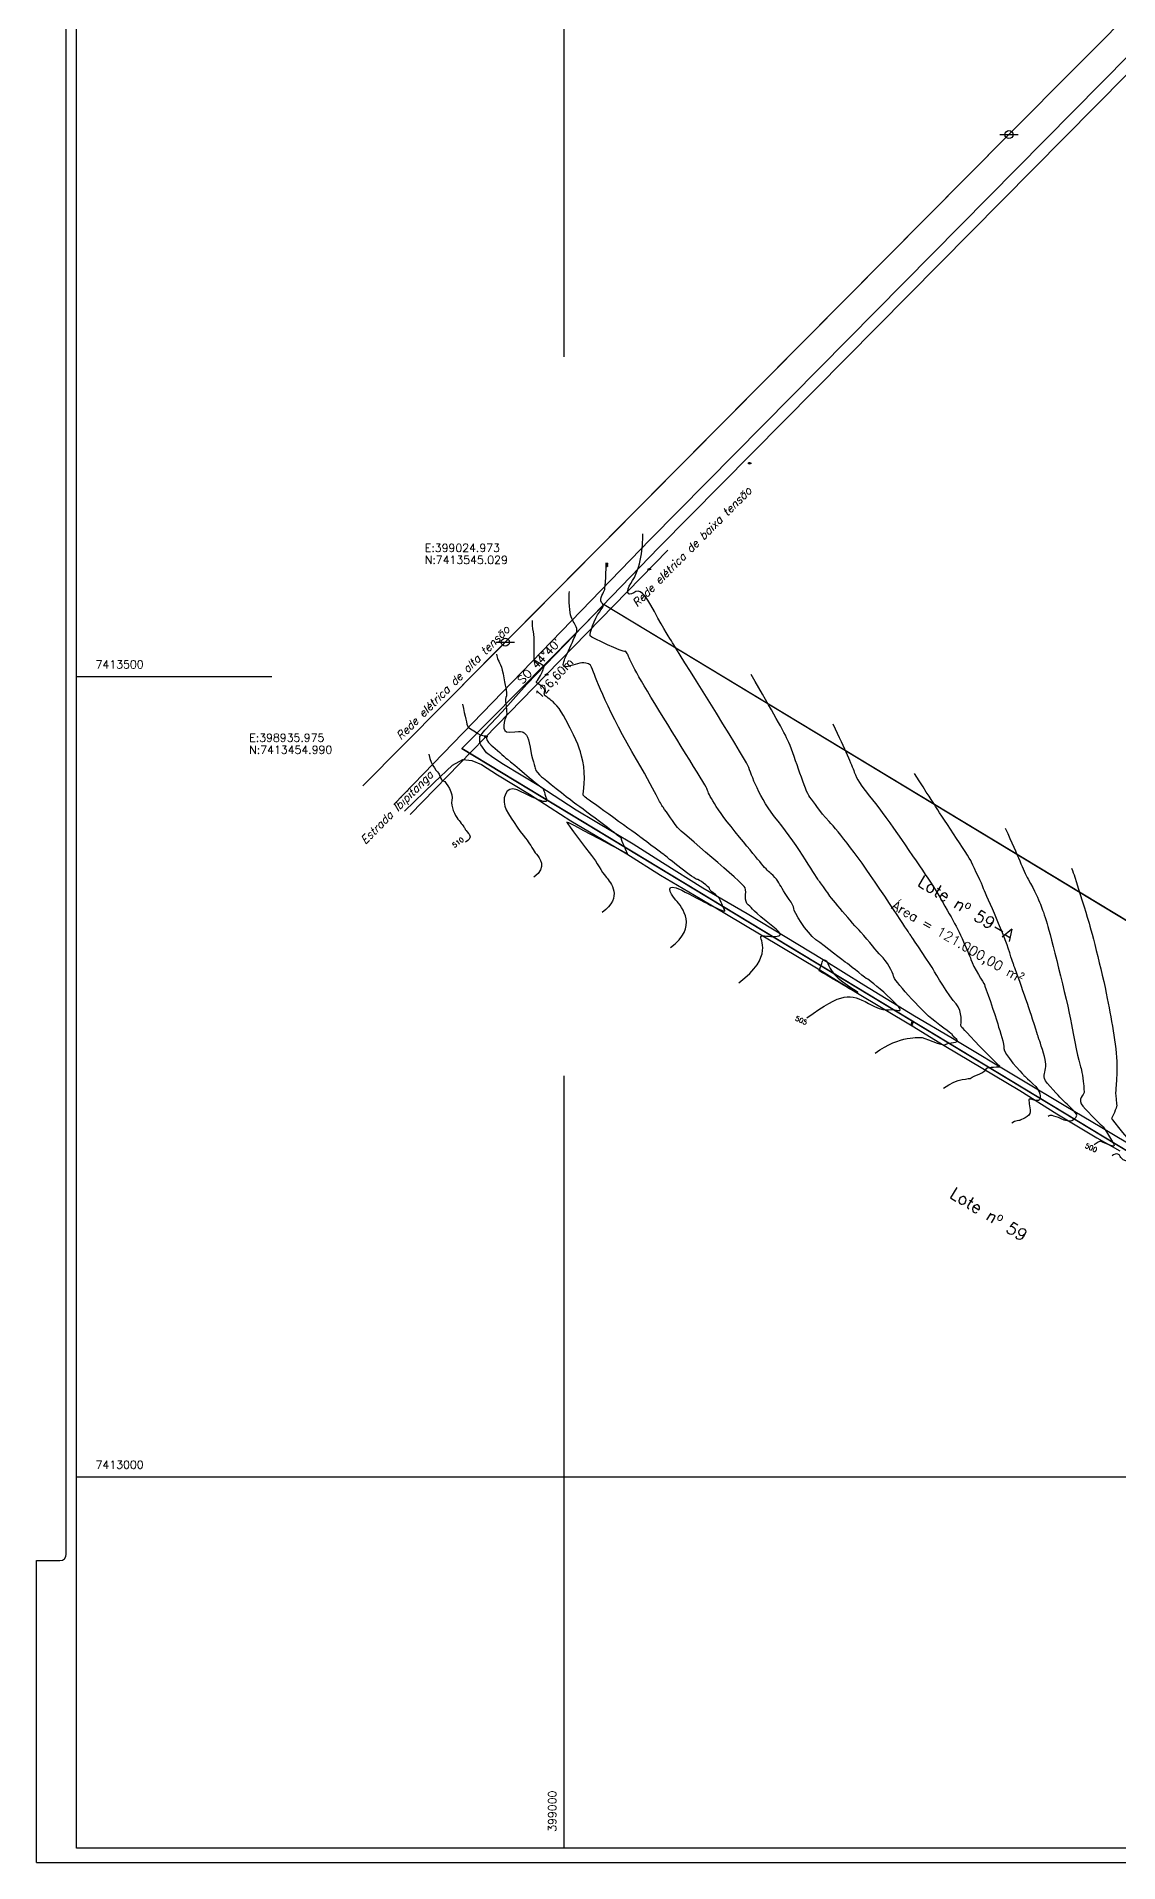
# Model space of a CAD drawing. Header units: millimetres. Extents: x 398670 to 400934, y 7412759 to 7415035.
# Drawn here: x 398670 to 399346, y 7412759 to 7413900 of the extents above; entities that cross this region are included whole.
import ezdxf
from ezdxf.enums import TextEntityAlignment as Align

# ---------------------------------------------------------------- set-up
doc = ezdxf.new("R2010")
doc.units = ezdxf.units.MM
doc.header["$LTSCALE"] = 0.1
for name, color, linetype in [('Curvas_Auxiliares', 42, 'Continuous'), ('Curvas_Mestras', 32, 'Continuous'), ('folha', 7, 'Continuous'), ('Linha estrada', 1, 'Continuous'), ('LINHAAS', 252, 'Continuous'), ('matrícula', 7, 'Continuous'), ('postes', 2, 'Continuous'), ('Rede elétrica', 5, 'Continuous'), ('TEXTO', 7, 'Continuous'), ('área', 2, 'Continuous')]:
    doc.layers.add(name, color=color, linetype=linetype)
doc.styles.add('10mm', font='romans.shx', dxfattribs={"height": 5})
doc.styles.add('2mm', font='romans.shx', dxfattribs={"height": 1})

# ---------------------------------------------------------------- blocks, each defined once
blk = doc.blocks.new('POSTE')
blk.add_lwpolyline([(-1.16, 0), (1.16, 0)])
blk.add_circle((0, 0), 0.5)

msp = doc.modelspace()

# ---------------------------------------------------------------- linework, layer by layer
at = {"ltscale": 0.1}
for q in [(399025, 7413545), (399804.1, 7412929.7)]:
    msp.add_line((398936, 7413455), q, dxfattribs=at)
for points in [[(399025, 7413545, 0, 2.5, 0), (399015.9, 7413549.2, 0, 0, 0), (398972.9, 7413568.8, 0, 0, 0), (398912.9, 7413568.8, 0, 0, 0)], [(398936, 7413455, 0, 2.5, 0), (398926, 7413454.3, 0, 0, 0), (398863.2, 7413450.2, 0, 0, 0), (398803.2, 7413450.2, 0, 0, 0)]]:
    msp.add_lwpolyline(points, format="xyseb", dxfattribs=at)
at = {"layer": 'Curvas_Auxiliares'}
for points, knots in [([(399194.3, 7413264.7), (399210, 7413276.1), (399222.4, 7413274), (399223.5, 7413275), (399237, 7413268.5), (399239.5, 7413271.6), (399247.8, 7413270.7), (399242.9, 7413275.5), (399242.8, 7413275.5), (399242.6, 7413275.8), (399242.7, 7413276), (399242.7, 7413276.4), (399240.9, 7413277.2), (399222.1, 7413291.9), (399205.6, 7413310.9), (399205.8, 7413314.7), (399201.2, 7413322.7), (399195, 7413328.1), (399190.7, 7413334.5), (399180, 7413345.9), (399167.2, 7413360.8), (399162.1, 7413368.6), (399160.2, 7413371), (399158.3, 7413373), (399146.2, 7413394.3), (399121.2, 7413424.7), (399117.3, 7413438.2), (399112.2, 7413450.3), (399069.4, 7413517.9), (399066, 7413524.1), (399062.6, 7413528.7), (399050.1, 7413552.3), (399047.1, 7413555), (399039.7, 7413549.5), (399038.2, 7413553.4), (399044.9, 7413562.8), (399048.8, 7413575.4), (399049.1, 7413584.4), (399049.1, 7413589)], [0, 0, 0, 0, 1, 1, 2, 2, 3, 3, 4, 4, 5, 5, 6, 6, 7, 7, 8, 8, 9, 9, 10, 10, 11, 11, 12, 12, 13, 13, 14, 14, 15, 15, 16, 16, 17, 17, 18, 19, 19, 19, 19]), ([(399109, 7413308.6), (399131.4, 7413324.9), (399121.8, 7413336.2), (399123.9, 7413339), (399143.5, 7413333.9), (399117.3, 7413353.6), (399118, 7413355.1), (399112, 7413359.4), (399114.2, 7413364.8), (399111.8, 7413370.9), (399072.7, 7413403.1), (399069, 7413408.1), (399064, 7413415.2), (399059.5, 7413421.3), (399058.9, 7413424.4), (399025.7, 7413481.8), (399018.5, 7413502), (399016.9, 7413506.7), (399016.4, 7413507.7), (399010.4, 7413509), (399006.6, 7413507.1), (398997.7, 7413505.2), (398999.9, 7413509.2), (399000.5, 7413511.5), (399004.7, 7413519.9), (399006.6, 7413525.4), (399008.9, 7413528.5), (399006.2, 7413533.5), (399005.1, 7413535.1), (399002.9, 7413541.7), (399003.2, 7413550.8), (399003.2, 7413553)], [0, 0, 0, 0, 1, 1, 2, 2, 3, 3, 4, 4, 5, 5, 6, 6, 7, 7, 8, 8, 9, 9, 10, 10, 11, 11, 12, 12, 13, 13, 14, 14, 15, 15, 15, 15]), ([(399066.3, 7413330.6), (399084.1, 7413343.5), (399073.6, 7413355.8), (399065.8, 7413364.8), (399062.4, 7413372), (399084.4, 7413360.7), (399102, 7413351.1), (399098.5, 7413356.8), (399098.3, 7413360.9), (399090.6, 7413366.4), (399090.9, 7413367.2), (399090.5, 7413368.1), (399083.8, 7413373.7), (399082.2, 7413372.6), (399063.5, 7413387.6), (399060.8, 7413389.7), (399047.3, 7413399.8), (399047.3, 7413399.8), (399014.8, 7413423.3), (399012.9, 7413424.6), (399011.6, 7413425.9), (399011.9, 7413426.1), (399013.7, 7413438), (399009.4, 7413456.3), (399009, 7413457.3), (398993.1, 7413488.4), (398986.4, 7413486.1), (398989, 7413494), (398981.5, 7413495.4), (398984, 7413498.2), (398986.6, 7413503.5), (398986.6, 7413503.4), (398987, 7413505), (398987.9, 7413506.7), (398981.4, 7413509.8), (398981.1, 7413510.4), (398981.6, 7413525.6), (398980.1, 7413530.1), (398980.2, 7413534), (398980.2, 7413535)], [0, 0, 0, 0, 1, 1, 2, 2, 3, 3, 4, 4, 5, 5, 6, 6, 7, 7, 8, 8, 9, 9, 10, 10, 11, 11, 12, 12, 13, 13, 14, 14, 15, 15, 16, 16, 17, 17, 18, 18, 19, 19, 19, 19]), ([(398957.7, 7413513.8), (398958, 7413512.4), (398958.2, 7413511.3), (398958.9, 7413509.9), (398961.2, 7413506.3), (398963.4, 7413492), (398964.7, 7413489.5), (398962.5, 7413484.3), (398964.7, 7413478), (398963, 7413473.4), (398959.9, 7413464.6), (398971.5, 7413465.7), (398972.3, 7413465.7), (398975.2, 7413464.9), (398977.6, 7413463.4), (398979.7, 7413448.4), (398982.2, 7413443), (398981.7, 7413441.3), (398984.3, 7413438.6), (398987.4, 7413436), (399002.2, 7413424.2), (399009, 7413419.2), (399035.8, 7413399.6), (399035.3, 7413398.1), (399039.4, 7413389.7), (399039.1, 7413389.2), (399029.7, 7413394.2), (399003.7, 7413408.1), (399001.3, 7413409.4), (399002, 7413408.1), (399013.8, 7413392), (399020.4, 7413384.1), (399023.3, 7413377.9), (399029.1, 7413371.3), (399036.9, 7413362.1), (399023.7, 7413352.5)], [0, 0, 0, 0, 1, 1, 2, 2, 3, 3, 4, 4, 5, 5, 6, 6, 7, 7, 8, 8, 9, 9, 10, 10, 11, 11, 12, 12, 13, 13, 14, 14, 15, 15, 16, 16, 17, 17, 17, 17]), ([(399236.9, 7413242.7), (399246.1, 7413249.4), (399253.3, 7413248.2), (399255.3, 7413250.1), (399263.4, 7413252.8), (399263.9, 7413256.6), (399273, 7413255.6), (399271.4, 7413257.2), (399264.8, 7413263.3), (399248.3, 7413280.9), (399248, 7413281.2), (399248, 7413281.3), (399248, 7413281.5), (399247.7, 7413282.3), (399249.2, 7413290.7), (399240.4, 7413300.1), (399231.8, 7413314.7), (399229.6, 7413318.6), (399217.5, 7413336.8), (399217.1, 7413337.3), (399216.8, 7413337.6), (399183.7, 7413387.6), (399171.6, 7413403), (399159.3, 7413415.9), (399156.4, 7413421), (399150.5, 7413428.3), (399144.3, 7413449.3), (399137.2, 7413466), (399130.4, 7413477.4), (399116.9, 7413501.1)], [0, 0, 0, 0, 1, 1, 2, 2, 3, 3, 4, 4, 5, 5, 6, 6, 7, 7, 8, 8, 9, 9, 10, 10, 11, 11, 12, 12, 13, 13, 13.791478, 13.791478, 13.791478, 13.791478]), ([(398936.5, 7413482.6), (398937.9, 7413475.4), (398939.3, 7413469.5), (398940.1, 7413467.8), (398944.6, 7413465.7), (398947.6, 7413462.8), (398951, 7413463.1), (398951.3, 7413462.4), (398951.5, 7413458.9), (398957, 7413455.1), (398962.9, 7413449.4), (398964.3, 7413448.5), (398979.5, 7413435.8), (398984.3, 7413431.8), (398985.1, 7413431.2), (398987.4, 7413429.5), (398987.1, 7413428.4), (398990.7, 7413418.5), (398977.8, 7413425.8), (398963.2, 7413432.5), (398960.6, 7413422.5), (398966.9, 7413410.7), (398974.6, 7413400.2), (398978.9, 7413395), (398980.7, 7413391), (398984.6, 7413386.7), (398989.6, 7413380.8), (398981, 7413374.5)], [0, 0, 0, 0, 1, 1, 2, 2, 3, 3, 4, 4, 5, 5, 6, 6, 7, 7, 8, 8, 9, 9, 10, 10, 11, 11, 12, 12, 13, 13, 13, 13]), ([(399167.9, 7413470.3), (399175.7, 7413453.8), (399179.4, 7413445.2), (399183.2, 7413434.9), (399183.5, 7413434.5), (399205.3, 7413406.7), (399221.9, 7413381.7), (399235.1, 7413362.3), (399238.4, 7413354.9), (399245, 7413344.5), (399252.6, 7413327.9), (399255.6, 7413318.5), (399262.2, 7413308), (399262.8, 7413307), (399269.5, 7413287.9), (399272.2, 7413277.9), (399275.2, 7413270.2), (399274.1, 7413264.7), (399286.5, 7413251.6), (399286.9, 7413251.1), (399287.3, 7413250.7), (399298.3, 7413240.4), (399297.7, 7413236.9), (399296.1, 7413234), (399290.9, 7413236.4), (399290, 7413235.3), (399291, 7413231.1), (399291.3, 7413225), (399284.9, 7413222.9), (399284.3, 7413222.3), (399282.2, 7413222.7), (399279.6, 7413220.8)], [3.06022, 3.06022, 3.06022, 3.06022, 4, 4, 5, 5, 6, 6, 7, 7, 8, 8, 9, 9, 10, 10, 11, 11, 12, 12, 13, 13, 14, 14, 15, 15, 16, 16, 17, 17, 18, 18, 18, 18]), ([(399302.3, 7413225.2), (399303.7, 7413226.7), (399306.9, 7413225.3), (399317.7, 7413220.8), (399319.9, 7413224.5), (399320.5, 7413227.1), (399313.7, 7413233.2), (399311.5, 7413235.2), (399309, 7413237.9), (399298.3, 7413249.6), (399299.9, 7413250.8), (399301.3, 7413257), (399300.8, 7413260.4), (399296.7, 7413273.4), (399296.3, 7413274.2), (399296.3, 7413274.5), (399296.1, 7413275), (399289.2, 7413296.9), (399281.4, 7413317.9), (399280.6, 7413320.6), (399280.3, 7413321.1), (399274.5, 7413339.5), (399262.5, 7413365.9), (399261.1, 7413370), (399256.4, 7413379.8), (399252.7, 7413388), (399233.8, 7413415.7), (399230.4, 7413421.5), (399227.2, 7413426.1), (399218.8, 7413439.4)], [3.012913, 3.012913, 3.012913, 3.012913, 4, 4, 5, 5, 6, 6, 7, 7, 8, 8, 9, 9, 10, 10, 11, 11, 12, 12, 13, 13, 14, 14, 15, 15, 16, 16, 16.863963, 16.863963, 16.863963, 16.863963]), ([(399317, 7413380.1), (399317.8, 7413378.1), (399318.4, 7413376.5), (399321.6, 7413366.3), (399325.9, 7413352.8), (399329.3, 7413341.5), (399337.2, 7413310.9), (399342.6, 7413280.8), (399346, 7413264.5), (399344.5, 7413239.7), (399344.5, 7413239.4), (399344.5, 7413239.3), (399345.2, 7413232.2), (399345.3, 7413231.3), (399342.3, 7413223.9), (399341.8, 7413223.7), (399355.2, 7413206.6), (399360.1, 7413205.1), (399360, 7413204.6), (399361.5, 7413198.5), (399359.7, 7413194.3), (399346.3, 7413198.6), (399347.7, 7413200.6), (399345.7, 7413201.6), (399344.8, 7413202), (399342.8, 7413200.8), (399342.5, 7413200.6), (399342.3, 7413200.4)], [4.782149, 4.782149, 4.782149, 4.782149, 5, 5, 6, 6, 7, 7, 8, 8, 9, 9, 10, 10, 11, 11, 12, 12, 13, 13, 14, 14, 15, 15, 16, 16, 16.224042, 16.224042, 16.224042, 16.224042]), ([(399159.3, 7413316.1), (399159.3, 7413316.1), (399180.6, 7413303.5), (399183.1, 7413302.1), (399183.3, 7413303.5), (399182.6, 7413303), (399165.6, 7413315.2), (399164.8, 7413321.4), (399163.4, 7413322.6), (399161.8, 7413323.7), (399161.2, 7413321.7), (399159.3, 7413316.1)], [0, 0, 0, 0, 0.5, 1, 1, 2, 2, 3, 3, 4, 5, 5, 5, 5])]:
    msp.add_open_spline(points, degree=3, knots=knots, dxfattribs=at)
at = {"layer": 'Curvas_Mestras'}
for points, knots in [([(399151.6, 7413286.6), (399173.8, 7413302.8), (399178.6, 7413302), (399201.5, 7413289.4), (399201.8, 7413293), (399215.8, 7413289.6), (399189.7, 7413311.5), (399188.8, 7413310.7), (399179.8, 7413318.6), (399174, 7413322.5), (399163.2, 7413331.1), (399151.3, 7413339.9), (399143.2, 7413353.1), (399143.7, 7413356.9), (399138.1, 7413364.2), (399134.2, 7413370.7), (399133.1, 7413373.6), (399125.2, 7413380.1), (399121.8, 7413384.7), (399092, 7413421.1), (399090.2, 7413427.2), (399088, 7413432.6), (399066.5, 7413466.6), (399041.8, 7413507.6), (399039.8, 7413513.2), (399039, 7413515.3), (399037.9, 7413516.4), (399037.5, 7413514.8), (399016.8, 7413524.2), (399015.6, 7413526.5), (399018.9, 7413536.2), (399025, 7413544.2), (399025, 7413544.2), (399021.6, 7413548.3), (399024.9, 7413552.9), (399025.7, 7413555.5), (399026.2, 7413567.6), (399026.2, 7413571)], [0, 0, 0, 0, 1, 1, 2, 2, 3, 3, 4, 4, 5, 5, 6, 6, 7, 7, 8, 8, 9, 9, 10, 10, 11, 11, 12, 12, 13, 13, 14, 14, 15, 15, 16, 16, 17, 17, 18, 18, 18, 18]), ([(398915.4, 7413451.4), (398916.8, 7413443.8), (398921.1, 7413440.2), (398922.7, 7413437.5), (398922.3, 7413435.5), (398926.6, 7413434.2), (398930.8, 7413426.4), (398928.9, 7413418.8), (398931.8, 7413413.3), (398935.4, 7413408.4), (398937.4, 7413406), (398938.2, 7413404.2), (398940, 7413402.1), (398942.4, 7413399.4), (398938.4, 7413396.4)], [0, 0, 0, 0, 1, 1, 2, 2, 3, 3, 4, 4, 5, 5, 6, 7, 7, 7, 7]), ([(399275.6, 7413405.1), (399283.8, 7413387.1), (399286.6, 7413379.5), (399294, 7413365.8), (399296.4, 7413360.8), (399298.6, 7413354.5), (399300.1, 7413351.5), (399303.5, 7413339.2), (399314, 7413298.8), (399319.8, 7413266.4), (399322.4, 7413256.8), (399323.6, 7413253.2), (399324.7, 7413244.7), (399324.7, 7413242), (399324.8, 7413241.2), (399324.8, 7413238.9), (399320.4, 7413235.8), (399327.7, 7413227.1), (399336.2, 7413219), (399336.6, 7413219), (399343.6, 7413208.2), (399343.8, 7413205.5), (399335.1, 7413209.8), (399334.6, 7413209.5), (399332.9, 7413208.7), (399331.1, 7413207.3)], [4.158927, 4.158927, 4.158927, 4.158927, 5, 5, 6, 6, 7, 7, 8, 8, 9, 9, 10, 10, 11, 11, 12, 12, 13, 13, 14, 14, 15, 15, 15.546587, 15.546587, 15.546587, 15.546587]), ([(399217.4, 7413281.6), (399217.4, 7413281.6), (399217.8, 7413281.4), (399217.8, 7413281.5), (399217.6, 7413282.3), (399217.4, 7413281.6)], [0, 0, 0, 0, 0.5, 1, 2, 2, 2, 2])]:
    msp.add_open_spline(points, degree=3, knots=knots, dxfattribs=at)
at = {"layer": 'folha', "color": 1}
for p, q in [((398688.9, 7412951.6), (398688.9, 7415035)), ((398670.3, 7412759), (398670.3, 7412947.6)), ((398670.3, 7412947.6), (398684.9, 7412947.6)), ((398670.3, 7412759), (400933.6, 7412759))]:
    msp.add_line(p, q, dxfattribs=at)
at = {"layer": 'folha', "color": 5}
for p, q in [((398695.3, 7412767.9), (398695.3, 7415025)), ((400923.6, 7412767.9), (398695.3, 7412767.9))]:
    msp.add_line(p, q, dxfattribs=at)
at = {"layer": 'folha', "color": 1}
msp.add_arc((398684.9, 7412951.6), 4, 270, 0, dxfattribs=at)
at = {"layer": 'Linha estrada'}
for p, q in [((399053.6, 7413585.5), (399629, 7414167.6)), ((399059.2, 7413580.5), (399634.3, 7414162.3))]:
    msp.add_line(p, q, dxfattribs=at)
at = {"layer": 'Linha estrada', "ltscale": 0.1}
for p, q in [((399053.6, 7413585.5), (398893.6, 7413419.9)), ((399059.2, 7413580.5), (398976.7, 7413495.1))]:
    msp.add_line(p, q, dxfattribs=at)
for points in [[(399359.2, 7413204), (399335.9, 7413218), (399312.4, 7413231.9), (399286, 7413247.8), (399241.6, 7413274.4), (399218.9, 7413287.7), (399187.1, 7413307.1), (399161.7, 7413323), (399114.3, 7413351.6), (399086.6, 7413367.6), (399061.4, 7413383.5), (399043.1, 7413395.2), (399007.5, 7413416.4), (398984.2, 7413431.6), (398962.1, 7413445), (398955.3, 7413449.4), (398951.4, 7413452.3), (398947.8, 7413457.2), (398947.3, 7413458.4), (398947.3, 7413462.4), (398950.4, 7413466.4), (398961.2, 7413477.9), (398976.7, 7413495.1)], [(398900.2, 7413415.9), (398918.7, 7413433.7), (398930.1, 7413444.6), (398936.7, 7413448.1), (398942.2, 7413447.5), (398948.4, 7413445), (398958.4, 7413438.6), (398978.2, 7413426.5), (399004.2, 7413409.8), (399039.1, 7413389.2), (399060.2, 7413375.8), (399084.9, 7413361.3), (399111.1, 7413345.6), (399159.7, 7413316.7), (399182.3, 7413302.7), (399217.4, 7413281.6), (399237.5, 7413269.5), (399284.6, 7413241.2), (399307.9, 7413226.7), (399332.8, 7413211.7), (399347.2, 7413203.6)]]:
    msp.add_lwpolyline(points, dxfattribs=at)
at = {"layer": 'LINHAAS', "ltscale": 0.1}
for p, q in [((399000, 7413699.6), (399000, 7415025)), ((398695.3, 7413500), (398817.4, 7413500)), ((399000, 7412767.9), (399000, 7413250.5)), ((398695.3, 7413000), (399439, 7413000))]:
    msp.add_line(p, q, dxfattribs=at)
at = {"layer": 'matrícula'}
msp.add_line((399025, 7413545), (399888.2, 7413022.7), dxfattribs=at)
at = {"layer": 'Rede elétrica'}
for p, q in [((399573, 7414136), (399277.9, 7413838.5)), ((399277.9, 7413838.5), (398874.2, 7413431.7)), ((399277.9, 7413838.5), (398962.5, 7413520.7)), ((398963.2, 7413521.4), (398936.5, 7413494.5))]:
    msp.add_line(p, q, dxfattribs=at)
at = {"layer": 'Rede elétrica', "ltscale": 0.1}
msp.add_lwpolyline([(399064.7, 7413578.8), (398989, 7413501.2), (398903.8, 7413413.8)], dxfattribs=at)
at = {"layer": 'área', "ltscale": 0.1}
msp.add_lwpolyline([(399888.2, 7413022.7), (399877.9, 7413000.4), (399868.4, 7412984.1), (399856.6, 7412972.9), (399851.1, 7412968.1), (399833.6, 7412952.1), (399824, 7412945.7), (399809.6, 7412935.5), (399807.3, 7412933.6), (399804.1, 7412929.7), (398936, 7413455), (399025, 7413545), (399888.2, 7413022.7)], dxfattribs=at)

# ---------------------------------------------------------------- block references
at = {"layer": 'postes', "xscale": 5, "yscale": 5, "zscale": 5}
for p in [(399277.9, 7413838.5), (398963.2, 7413521.4)]:
    msp.add_blockref('POSTE', p, dxfattribs=at)
at = {"layer": 'postes'}
for p in [(399115.8, 7413633.2), (399053.2, 7413567), (398989, 7413501.2), (398951.2, 7413462.4)]:
    msp.add_blockref('POSTE', p, dxfattribs=at)

# ---------------------------------------------------------------- texts
at = {"style": '10mm', "oblique": 15}
for s, p in [('Rede elétrica de baixa tensão', (399079.7, 7413581.1)), ('Rede elétrica de alta tensão', (398930.3, 7413496.2)), ('Estrada Ibipitanga', (398895.9, 7413417.7))]:
    msp.add_text(s, height=5, rotation=45.2333, dxfattribs=at).set_placement(p, align=Align.MIDDLE)
at = {"ltscale": 0.1, "style": '10mm'}
for s, p in [('E:399024.973', (398912.9, 7413576.3)), ('N:7413545.029', (398912.9, 7413568.8)), ('E:398935.975', (398803.2, 7413457.7)), ('N:7413454.990', (398803.2, 7413450.2))]:
    msp.add_text(s, height=5, dxfattribs=at).set_placement(p, align=Align.BOTTOM_LEFT)
at = {"style": '10mm'}
for s, height, rotation, p in [("SO 44°40'", 5.2, 46.8235, (398984.3, 7413509.6)), ('126,60m', 5.2, 46.8235, (398994.3, 7413498.3)), ('Área = 121.000,00 m²', 6, 329.8445, (399246, 7413334.3))]:
    msp.add_text(s, height=height, rotation=rotation, dxfattribs=at).set_placement(p, align=Align.MIDDLE)
at = {"ltscale": 0.1, "style": '10mm'}
for s, p in [('7413500', (398722.2, 7413505)), ('7413000', (398722.2, 7413005))]:
    msp.add_text(s, height=5, dxfattribs=at).set_placement(p, align=Align.CENTER)
msp.add_text('399000', height=5, rotation=90, dxfattribs=at).set_placement((398995, 7412791), align=Align.CENTER)
at = {"layer": 'Curvas_Mestras', "style": '2mm'}
for s, height, rotation, p in [('505', 1, 270.2075, (399026.2, 7413571)), ('510', 3, 36.0841, (398931.4, 7413392.8)), ('505', 3, 336.1748, (399144, 7413285.3)), ('505', 1, 75.1737, (399217.4, 7413281.6)), ('500', 3, 336.1748, (399325.1, 7413205.7))]:
    msp.add_text(s, height=height, rotation=rotation, dxfattribs=at).set_placement(p)
at = {"layer": 'TEXTO', "linetype": 'Continuous', "char_height": 7.5, "width": 161.038, "attachment_point": 1, "rotation": 328.469}
for s, insert in [('{\\Fromanc|c0;Lote nº 59-A}', (399224.1, 7413376.2)), ('{\\Fromanc|c0;Lote nº 59}', (399244.2, 7413181.3))]:
    msp.add_mtext(s, dxfattribs=dict(at, insert=insert))

doc.saveas('drawing.dxf')
